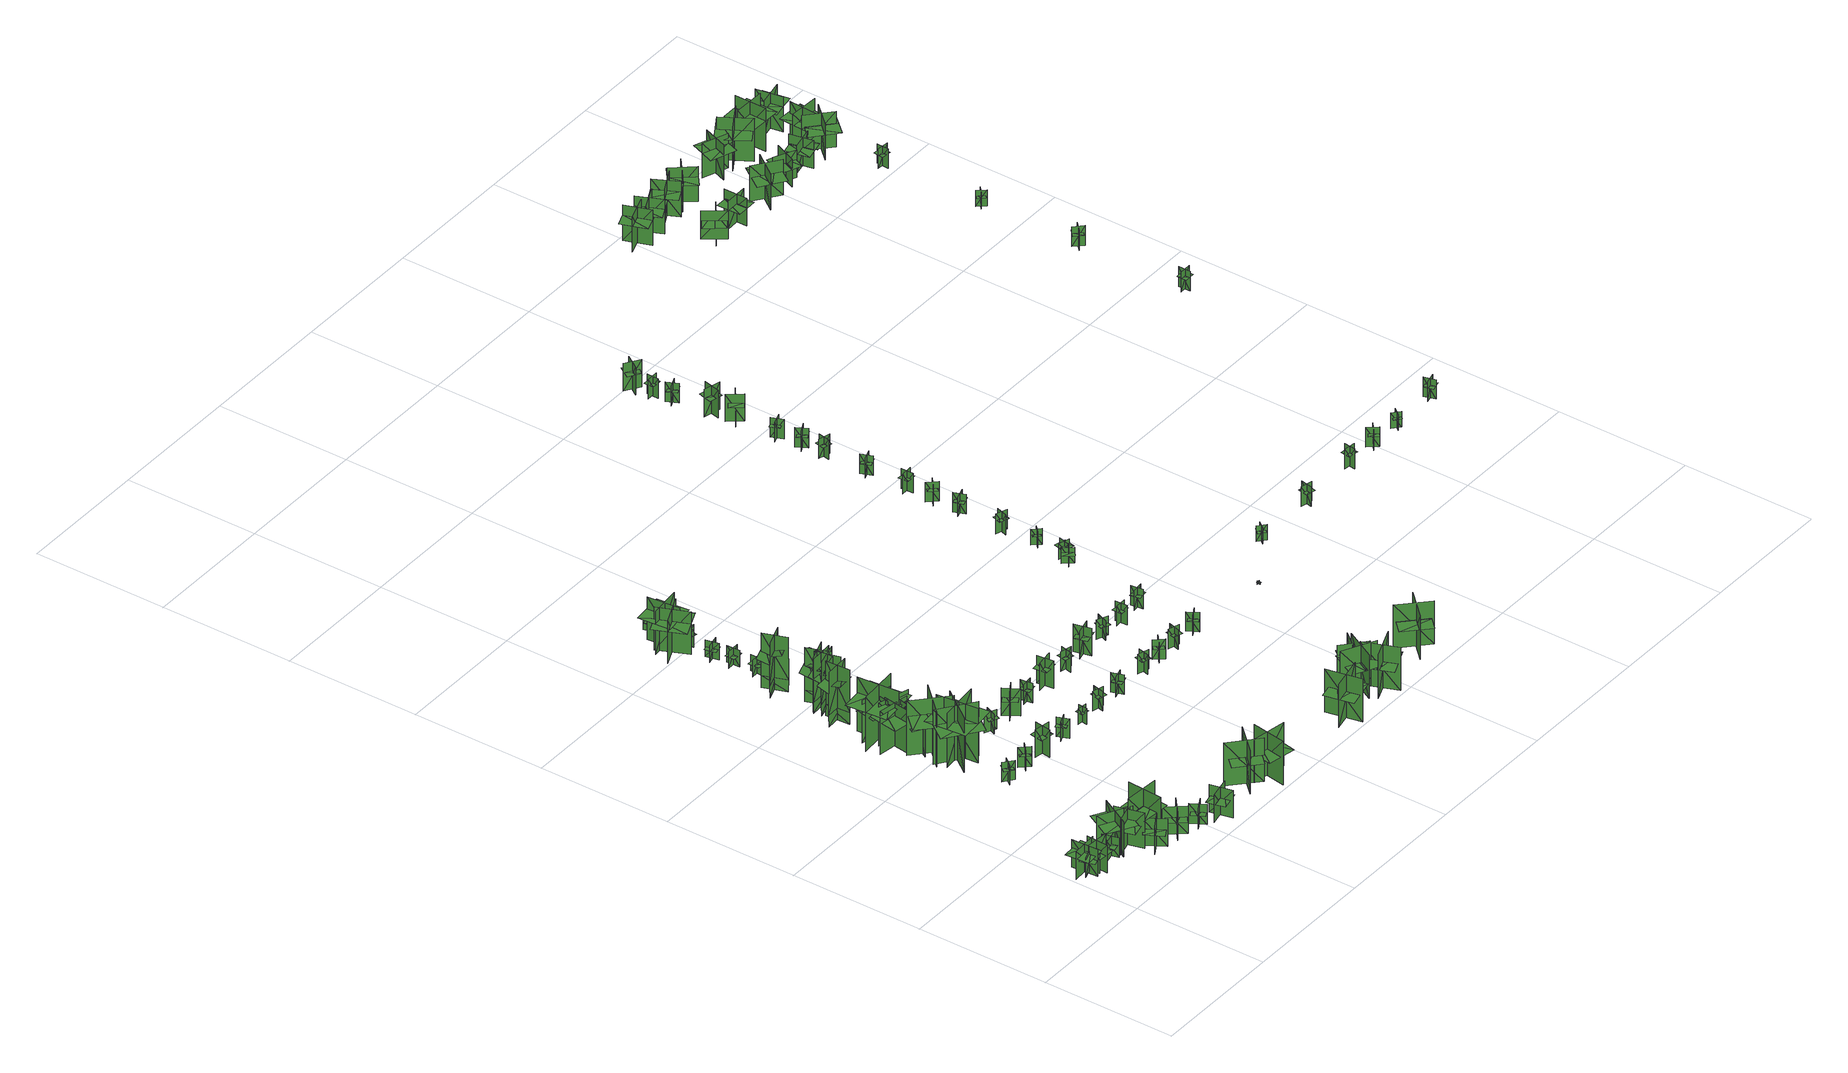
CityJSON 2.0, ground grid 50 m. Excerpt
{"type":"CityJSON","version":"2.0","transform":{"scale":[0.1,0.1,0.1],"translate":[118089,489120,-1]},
"CityObjects":{
"tree1":{"type":"SolitaryVegetationObject","geometry":[{"type":"MultiSurface","lod":"1","boundaries":[[[0,1,2]],[[0,2,3]],[[4,5,6]],[[4,6,7]],[[8,9,10]],[[8,10,11]],[[8,11,12]],[[8,12,13]]]}]},
"tree2":{"type":"SolitaryVegetationObject","geometry":[{"type":"MultiSurface","lod":"1","boundaries":[[[14,15,16]],[[14,16,17]],[[18,19,20]],[[18,20,21]],[[22,23,24]],[[22,24,25]],[[22,25,26]],[[22,26,27]]]}]},
"tree3":{"type":"SolitaryVegetationObject","geometry":[{"type":"MultiSurface","lod":"1","boundaries":[[[28,29,30]],[[28,30,31]],[[32,33,34]],[[32,34,35]],[[36,37,38]],[[36,38,39]],[[36,40,41]],[[36,41,37]]]}]},
"tree4":{"type":"SolitaryVegetationObject","geometry":[{"type":"MultiSurface","lod":"1","boundaries":[[[42,43,44]],[[42,44,45]],[[46,47,48]],[[46,48,49]],[[50,51,52]],[[50,52,53]],[[50,54,55]],[[50,55,51]]]}]},
"tree5":{"type":"SolitaryVegetationObject","geometry":[{"type":"MultiSurface","lod":"1","boundaries":[[[56,57,58]],[[56,58,59]],[[60,61,62]],[[60,62,63]],[[64,65,66]],[[64,66,67]],[[64,67,68]],[[64,68,69]]]}]},
"tree6":{"type":"SolitaryVegetationObject","geometry":[{"type":"MultiSurface","lod":"1","boundaries":[[[70,71,72]],[[70,72,73]],[[74,75,76]],[[74,76,77]],[[78,79,80]],[[78,80,81]],[[78,82,83]],[[78,83,79]]]}]},
"tree7":{"type":"SolitaryVegetationObject","geometry":[{"type":"MultiSurface","lod":"1","boundaries":[[[84,85,86]],[[84,86,87]],[[88,89,90]],[[88,90,91]],[[92,93,94]],[[92,94,95]],[[92,96,97]],[[92,97,93]]]}]},
"tree8":{"type":"SolitaryVegetationObject","geometry":[{"type":"MultiSurface","lod":"1","boundaries":[[[98,99,100]],[[98,100,101]],[[102,103,104]],[[102,104,105]],[[106,107,108]],[[106,108,109]],[[106,110,111]],[[106,111,107]]]}]},
"tree9":{"type":"SolitaryVegetationObject","geometry":[{"type":"MultiSurface","lod":"1","boundaries":[[[112,113,114]],[[112,114,115]],[[116,117,118]],[[116,118,119]],[[120,121,122]],[[120,122,123]],[[120,124,125]],[[120,125,121]]]}]},
"tree10":{"type":"SolitaryVegetationObject","geometry":[{"type":"MultiSurface","lod":"1","boundaries":[[[126,127,128]],[[126,128,129]],[[130,131,132]],[[130,132,133]],[[134,135,136]],[[134,136,137]],[[134,138,139]],[[134,139,135]]]}]},
"tree11":{"type":"SolitaryVegetationObject","geometry":[{"type":"MultiSurface","lod":"1","boundaries":[[[140,141,142]],[[140,142,143]],[[144,145,146]],[[144,146,147]],[[148,149,150]],[[148,150,151]],[[148,151,152]],[[148,152,153]]]}]},
"tree12":{"type":"SolitaryVegetationObject","geometry":[{"type":"MultiSurface","lod":"1","boundaries":[[[154,155,156]],[[154,156,157]],[[158,159,160]],[[158,160,161]],[[162,163,164]],[[162,164,165]],[[162,166,167]],[[162,167,163]]]}]},
"tree13":{"type":"SolitaryVegetationObject","geometry":[{"type":"MultiSurface","lod":"1","boundaries":[[[168,169,170]],[[168,170,171]],[[172,173,174]],[[172,174,175]],[[176,177,178]],[[176,178,179]],[[176,179,180]],[[176,180,181]]]}]},
"tree14":{"type":"SolitaryVegetationObject","geometry":[{"type":"MultiSurface","lod":"1","boundaries":[[[182,183,184]],[[182,184,185]],[[186,187,188]],[[186,188,189]],[[190,191,192]],[[190,192,193]],[[190,193,194]],[[190,194,195]]]}]},
"tree15":{"type":"SolitaryVegetationObject","geometry":[{"type":"MultiSurface","lod":"1","boundaries":[[[196,197,198]],[[196,198,199]],[[200,201,202]],[[200,202,203]],[[204,205,206]],[[204,206,207]],[[204,207,208]],[[204,208,209]]]}]},
"tree16":{"type":"SolitaryVegetationObject","geometry":[{"type":"MultiSurface","lod":"1","boundaries":[[[210,211,212]],[[210,212,213]],[[214,215,216]],[[214,216,217]],[[218,219,220]],[[218,220,221]],[[218,221,222]],[[218,222,223]]]}]},
"tree17":{"type":"SolitaryVegetationObject","geometry":[{"type":"MultiSurface","lod":"1","boundaries":[[[224,225,226]],[[224,226,227]],[[228,229,230]],[[228,230,231]],[[232,233,234]],[[232,234,235]],[[232,236,237]],[[232,237,233]]]}]},
"tree18":{"type":"SolitaryVegetationObject","geometry":[{"type":"MultiSurface","lod":"1","boundaries":[[[238,239,240]],[[238,240,241]],[[242,243,244]],[[242,244,245]],[[246,247,248]],[[246,248,249]],[[246,249,250]],[[246,250,251]]]}]},
"tree19":{"type":"SolitaryVegetationObject","geometry":[{"type":"MultiSurface","lod":"1","boundaries":[[[252,253,254]],[[252,254,255]],[[256,257,258]],[[256,258,259]],[[260,261,262]],[[260,262,263]],[[260,263,264]],[[260,264,265]]]}]},
"tree20":{"type":"SolitaryVegetationObject","geometry":[{"type":"MultiSurface","lod":"1","boundaries":[[[266,267,268]],[[266,268,269]],[[270,271,272]],[[270,272,273]],[[274,275,276]],[[274,276,277]],[[274,277,278]],[[274,278,279]]]}]},
"tree21":{"type":"SolitaryVegetationObject","geometry":[{"type":"MultiSurface","lod":"1","boundaries":[[[280,281,282]],[[280,282,283]],[[284,285,286]],[[284,286,287]],[[288,289,290]],[[288,290,291]],[[288,291,292]],[[288,292,293]]]}]},
"tree22":{"type":"SolitaryVegetationObject","geometry":[{"type":"MultiSurface","lod":"1","boundaries":[[[294,295,296]],[[294,296,297]],[[298,299,300]],[[298,300,301]],[[302,303,304]],[[302,304,305]],[[302,305,306]],[[302,306,307]]]}]},
"tree23":{"type":"SolitaryVegetationObject","geometry":[{"type":"MultiSurface","lod":"1","boundaries":[[[308,309,310]],[[308,310,311]],[[312,313,314]],[[312,314,315]],[[316,317,318]],[[316,318,319]],[[316,319,320]],[[316,320,321]]]}]},
"tree24":{"type":"SolitaryVegetationObject","geometry":[{"type":"MultiSurface","lod":"1","boundaries":[[[322,323,324]],[[322,324,325]],[[326,327,328]],[[326,328,329]],[[330,331,332]],[[330,332,333]],[[330,333,334]],[[330,334,335]]]}]},
"tree25":{"type":"SolitaryVegetationObject","geometry":[{"type":"MultiSurface","lod":"1","boundaries":[[[336,337,338]],[[336,338,339]],[[340,341,342]],[[340,342,343]],[[344,345,341]],[[344,341,340]],[[346,347,337]],[[346,337,336]],[[348,349,350]],[[348,350,351]],[[352,353,354]],[[352,354,355]]]}]},
"tree26":{"type":"SolitaryVegetationObject","geometry":[{"type":"MultiSurface","lod":"1","boundaries":[[[356,357,358]],[[356,358,359]],[[360,361,362]],[[360,362,363]],[[364,365,361]],[[364,361,360]],[[366,367,357]],[[366,357,356]],[[368,369,370]],[[368,370,371]],[[372,373,374]],[[372,374,375]]]}]},
"tree27":{"type":"SolitaryVegetationObject","geometry":[{"type":"MultiSurface","lod":"1","boundaries":[[[376,377,378]],[[376,378,379]],[[380,381,382]],[[380,382,383]],[[384,385,386]],[[384,386,387]],[[384,387,388]],[[384,388,389]]]}]},
"tree28":{"type":"SolitaryVegetationObject","geometry":[{"type":"MultiSurface","lod":"1","boundaries":[[[390,391,392]],[[390,392,393]],[[394,395,396]],[[394,396,397]],[[398,399,395]],[[398,395,394]],[[400,401,391]],[[400,391,390]],[[402,403,404]],[[402,404,405]],[[406,407,408]],[[406,408,409]]]}]},
"tree29":{"type":"SolitaryVegetationObject","geometry":[{"type":"MultiSurface","lod":"1","boundaries":[[[410,411,412]],[[410,412,413]],[[414,415,416]],[[414,416,417]],[[418,419,415]],[[418,415,414]],[[420,421,411]],[[420,411,410]],[[422,423,424]],[[422,424,425]],[[426,427,428]],[[426,428,429]]]}]},
"tree30":{"type":"SolitaryVegetationObject","geometry":[{"type":"MultiSurface","lod":"1","boundaries":[[[430,431,432]],[[430,432,433]],[[434,435,436]],[[434,436,437]],[[438,439,435]],[[438,435,434]],[[440,441,431]],[[440,431,430]],[[442,443,444]],[[442,444,445]],[[446,447,448]],[[446,448,449]]]}]},
"tree31":{"type":"SolitaryVegetationObject","geometry":[{"type":"MultiSurface","lod":"1","boundaries":[[[450,451,452]],[[450,452,453]],[[454,455,456]],[[454,456,457]],[[458,459,460]],[[458,460,461]],[[458,461,462]],[[458,462,463]]]}]},
"tree32":{"type":"SolitaryVegetationObject","geometry":[{"type":"MultiSurface","lod":"1","boundaries":[[[464,465,466]],[[464,466,467]],[[468,469,470]],[[468,470,471]],[[472,473,474]],[[472,474,475]],[[472,476,477]],[[472,477,473]]]}]},
"tree33":{"type":"SolitaryVegetationObject","geometry":[{"type":"MultiSurface","lod":"1","boundaries":[[[478,479,480]],[[478,480,481]],[[482,483,484]],[[482,484,485]],[[486,487,488]],[[486,488,489]],[[486,489,490]],[[486,490,491]]]}]},
"tree34":{"type":"SolitaryVegetationObject","geometry":[{"type":"MultiSurface","lod":"1","boundaries":[[[492,493,494]],[[492,494,495]],[[496,497,498]],[[496,498,499]],[[500,501,502]],[[500,502,503]],[[500,503,504]],[[500,504,505]]]}]},
"tree35":{"type":"SolitaryVegetationObject","geometry":[{"type":"MultiSurface","lod":"1","boundaries":[[[506,507,508]],[[506,508,509]],[[510,511,512]],[[510,512,513]],[[514,515,516]],[[514,516,517]],[[514,517,518]],[[514,518,519]]]}]},
"tree36":{"type":"SolitaryVegetationObject","geometry":[{"type":"MultiSurface","lod":"1","boundaries":[[[520,521,522]],[[520,522,523]],[[524,525,526]],[[524,526,527]],[[528,529,530]],[[528,530,531]],[[528,532,533]],[[528,533,529]]]}]},
"tree37":{"type":"SolitaryVegetationObject","geometry":[{"type":"MultiSurface","lod":"1","boundaries":[[[534,535,536]],[[534,536,537]],[[538,539,540]],[[538,540,541]],[[542,543,544]],[[542,544,545]],[[542,545,546]],[[542,546,547]]]}]},
"tree38":{"type":"SolitaryVegetationObject","geometry":[{"type":"MultiSurface","lod":"1","boundaries":[[[548,549,550]],[[548,550,551]],[[552,553,554]],[[552,554,555]],[[556,557,558]],[[556,558,559]],[[556,559,560]],[[556,560,561]]]}]},
"tree39":{"type":"SolitaryVegetationObject","geometry":[{"type":"MultiSurface","lod":"1","boundaries":[[[562,563,564]],[[562,564,565]],[[566,567,568]],[[566,568,569]],[[570,571,572]],[[570,572,573]],[[570,573,574]],[[570,574,575]]]}]},
"tree40":{"type":"SolitaryVegetationObject","geometry":[{"type":"MultiSurface","lod":"1","boundaries":[[[576,577,578]],[[576,578,579]],[[580,581,582]],[[580,582,583]],[[584,585,586]],[[584,586,587]],[[584,587,588]],[[584,588,589]]]}]},
"tree41":{"type":"SolitaryVegetationObject","geometry":[{"type":"MultiSurface","lod":"1","boundaries":[[[590,591,592]],[[590,592,593]],[[594,595,596]],[[594,596,597]],[[598,599,600]],[[598,600,601]],[[598,601,602]],[[598,602,603]]]}]},
"tree42":{"type":"SolitaryVegetationObject","geometry":[{"type":"MultiSurface","lod":"1","boundaries":[[[604,605,606]],[[604,606,607]],[[608,609,610]],[[608,610,611]],[[612,613,614]],[[612,614,615]],[[612,615,616]],[[612,616,617]]]}]},
"tree43":{"type":"SolitaryVegetationObject","geometry":[{"type":"MultiSurface","lod":"1","boundaries":[[[618,619,620]],[[618,620,621]],[[622,623,624]],[[622,624,625]],[[626,627,628]],[[626,628,629]],[[626,629,630]],[[626,630,631]]]}]},
"tree44":{"type":"SolitaryVegetationObject","geometry":[{"type":"MultiSurface","lod":"1","boundaries":[[[632,633,634]],[[632,634,635]],[[636,637,638]],[[636,638,639]],[[640,641,642]],[[640,642,643]],[[640,643,644]],[[640,644,645]]]}]},
"tree45":{"type":"SolitaryVegetationObject","geometry":[{"type":"MultiSurface","lod":"1","boundaries":[[[646,647,648]],[[646,648,649]],[[650,651,652]],[[650,652,653]],[[654,655,656]],[[654,656,657]],[[654,657,658]],[[654,658,659]]]}]},
"tree46":{"type":"SolitaryVegetationObject","geometry":[{"type":"MultiSurface","lod":"1","boundaries":[[[660,661,662]],[[660,662,663]],[[664,665,666]],[[664,666,667]],[[668,669,670]],[[668,670,671]],[[668,671,672]],[[668,672,673]]]}]},
"tree47":{"type":"SolitaryVegetationObject","geometry":[{"type":"MultiSurface","lod":"1","boundaries":[[[674,675,676]],[[674,676,677]],[[678,679,680]],[[678,680,681]],[[682,683,684]],[[682,684,685]],[[682,685,686]],[[682,686,687]]]}]},
"tree48":{"type":"SolitaryVegetationObject","geometry":[{"type":"MultiSurface","lod":"1","boundaries":[[[688,689,690]],[[688,690,691]],[[692,693,694]],[[692,694,695]],[[696,697,698]],[[696,698,699]],[[696,699,700]],[[696,700,701]]]}]},
"tree49":{"type":"SolitaryVegetationObject","geometry":[{"type":"MultiSurface","lod":"1","boundaries":[[[702,703,704]],[[702,704,705]],[[706,707,708]],[[706,708,709]],[[710,711,712]],[[710,712,713]],[[710,714,715]],[[710,715,711]]]}]},
"tree50":{"type":"SolitaryVegetationObject","geometry":[{"type":"MultiSurface","lod":"1","boundaries":[[[716,717,718]],[[716,718,719]],[[720,721,722]],[[720,722,723]],[[724,725,726]],[[724,726,727]],[[724,727,728]],[[724,728,729]]]}]},
"tree51":{"type":"SolitaryVegetationObject","geometry":[{"type":"MultiSurface","lod":"1","boundaries":[[[730,731,732]],[[730,732,733]],[[734,735,736]],[[734,736,737]],[[738,739,740]],[[738,740,741]],[[738,741,742]],[[738,742,743]]]}]},
"tree52":{"type":"SolitaryVegetationObject","geometry":[{"type":"MultiSurface","lod":"1","boundaries":[[[744,745,746]],[[744,746,747]],[[748,749,750]],[[748,750,751]],[[752,753,754]],[[752,754,755]],[[752,755,756]],[[752,756,757]]]}]},
"tree53":{"type":"SolitaryVegetationObject","geometry":[{"type":"MultiSurface","lod":"1","boundaries":[[[758,759,760]],[[758,760,761]],[[762,763,764]],[[762,764,765]],[[766,767,768]],[[766,768,769]],[[766,769,770]],[[766,770,771]]]}]},
"tree54":{"type":"SolitaryVegetationObject","geometry":[{"type":"MultiSurface","lod":"1","boundaries":[[[772,773,774]],[[772,774,775]],[[776,777,778]],[[776,778,779]],[[780,781,782]],[[780,782,783]],[[780,784,785]],[[780,785,781]]]}]},
"tree55":{"type":"SolitaryVegetationObject","geometry":[{"type":"MultiSurface","lod":"1","boundaries":[[[786,787,788]],[[786,788,789]],[[790,791,792]],[[790,792,793]],[[794,795,796]],[[794,796,797]],[[794,797,798]],[[794,798,799]]]}]},
"tree56":{"type":"SolitaryVegetationObject","geometry":[{"type":"MultiSurface","lod":"1","boundaries":[[[800,801,802]],[[800,802,803]],[[804,805,806]],[[804,806,807]],[[808,809,810]],[[808,810,811]],[[808,812,813]],[[808,813,809]]]}]},
"tree57":{"type":"SolitaryVegetationObject","geometry":[{"type":"MultiSurface","lod":"1","boundaries":[[[814,815,816]],[[814,816,817]],[[818,819,820]],[[818,820,821]],[[822,823,824]],[[822,824,825]],[[822,826,827]],[[822,827,823]]]}]},
"tree58":{"type":"SolitaryVegetationObject","geometry":[{"type":"MultiSurface","lod":"1","boundaries":[[[828,829,830]],[[828,830,831]],[[832,833,834]],[[832,834,835]],[[836,837,838]],[[836,838,839]],[[836,839,840]],[[836,840,841]]]}]},
"tree59":{"type":"SolitaryVegetationObject","geometry":[{"type":"MultiSurface","lod":"1","boundaries":[[[842,843,844]],[[842,844,845]],[[846,847,848]],[[846,848,849]],[[850,851,852]],[[850,852,853]],[[850,853,854]],[[850,854,855]]]}]},
"tree60":{"type":"SolitaryVegetationObject","geometry":[{"type":"MultiSurface","lod":"1","boundaries":[[[856,857,858]],[[856,858,859]],[[860,861,862]],[[860,862,863]],[[864,865,866]],[[864,866,867]],[[864,867,868]],[[864,868,869]]]}]},
"tree61":{"type":"SolitaryVegetationObject","geometry":[{"type":"MultiSurface","lod":"1","boundaries":[[[870,871,872]],[[870,872,873]],[[874,875,876]],[[874,876,877]],[[878,879,880]],[[878,880,881]],[[878,881,882]],[[878,882,883]]]}]},
"tree62":{"type":"SolitaryVegetationObject","geometry":[{"type":"MultiSurface","lod":"1","boundaries":[[[884,885,886]],[[884,886,887]],[[888,889,890]],[[888,890,891]],[[892,893,894]],[[892,894,895]],[[892,896,897]],[[892,897,893]]]}]},
"tree63":{"type":"SolitaryVegetationObject","geometry":[{"type":"MultiSurface","lod":"1","boundaries":[[[898,899,900]],[[898,900,901]],[[902,903,904]],[[902,904,905]],[[906,907,908]],[[906,908,909]],[[906,909,910]],[[906,910,911]]]}]},
"tree64":{"type":"SolitaryVegetationObject","geometry":[{"type":"MultiSurface","lod":"1","boundaries":[[[912,913,914]],[[912,914,915]],[[916,917,918]],[[916,918,919]],[[920,921,922]],[[920,922,923]],[[920,923,924]],[[920,924,925]]]}]},
"tree65":{"type":"SolitaryVegetationObject","geometry":[{"type":"MultiSurface","lod":"1","boundaries":[[[926,927,928]],[[926,928,929]],[[930,931,932]],[[930,932,933]],[[934,935,936]],[[934,936,937]],[[934,937,938]],[[934,938,939]]]}]},
"tree66":{"type":"SolitaryVegetationObject","geometry":[{"type":"MultiSurface","lod":"1","boundaries":[[[940,941,942]],[[940,942,943]],[[944,945,946]],[[944,946,947]],[[948,949,950]],[[948,950,951]],[[948,951,952]],[[948,952,953]]]}]},
"tree67":{"type":"SolitaryVegetationObject","geometry":[{"type":"MultiSurface","lod":"1","boundaries":[[[954,955,956]],[[954,956,957]],[[958,959,960]],[[958,960,961]],[[962,963,964]],[[962,964,965]],[[962,965,966]],[[962,966,967]]]}]},
"tree68":{"type":"SolitaryVegetationObject","geometry":[{"type":"MultiSurface","lod":"1","boundaries":[[[968,969,970]],[[968,970,971]],[[972,973,974]],[[972,974,975]],[[976,977,978]],[[976,978,979]],[[976,979,980]],[[976,980,981]]]}]},
"tree69":{"type":"SolitaryVegetationObject","geometry":[{"type":"MultiSurface","lod":"1","boundaries":[[[982,983,984]],[[982,984,985]],[[986,987,988]],[[986,988,989]],[[990,991,992]],[[990,992,993]],[[990,993,994]],[[990,994,995]]]}]},
"tree70":{"type":"SolitaryVegetationObject","geometry":[{"type":"MultiSurface","lod":"1","boundaries":[[[996,997,998]],[[996,998,999]],[[1000,1001,1002]],[[1000,1002,1003]],[[1004,1005,1006]],[[1004,1006,1007]],[[1004,1007,1008]],[[1004,1008,1009]]]}]},
"tree71":{"type":"SolitaryVegetationObject","geometry":[{"type":"MultiSurface","lod":"1","boundaries":[[[1010,1011,1012]],[[1010,1012,1013]],[[1014,1015,1016]],[[1014,1016,1017]],[[1018,1019,1020]],[[1018,1020,1021]],[[1018,1021,1022]],[[1018,1022,1023]]]}]},
"tree72":{"type":"SolitaryVegetationObject","geometry":[{"type":"MultiSurface","lod":"1","boundaries":[[[1024,1025,1026]],[[1024,1026,1027]],[[1028,1029,1030]],[[1028,1030,1031]],[[1032,1033,1034]],[[1032,1034,1035]],[[1032,1035,1036]],[[1032,1036,1037]]]}]},
"tree73":{"type":"SolitaryVegetationObject","geometry":[{"type":"MultiSurface","lod":"1","boundaries":[[[1038,1039,1040]],[[1038,1040,1041]],[[1042,1043,1044]],[[1042,1044,1045]],[[1046,1047,1048]],[[1046,1048,1049]],[[1046,1049,1050]],[[1046,1050,1051]]]}]},
"tree74":{"type":"SolitaryVegetationObject","geometry":[{"type":"MultiSurface","lod":"1","boundaries":[[[1052,1053,1054]],[[1052,1054,1055]],[[1056,1057,1058]],[[1056,1058,1059]],[[1060,1061,1062]],[[1060,1062,1063]],[[1060,1063,1064]],[[1060,1064,1065]]]}]},
"tree75":{"type":"SolitaryVegetationObject","geometry":[{"type":"MultiSurface","lod":"1","boundaries":[[[1066,1067,1068]],[[1066,1068,1069]],[[1070,1071,1072]],[[1070,1072,1073]],[[1074,1075,1076]],[[1074,1076,1077]],[[1074,1077,1078]],[[1074,1078,1079]]]}]},
"tree76":{"type":"SolitaryVegetationObject","geometry":[{"type":"MultiSurface","lod":"1","boundaries":[[[1080,1081,1082]],[[1080,1082,1083]],[[1084,1085,1086]],[[1084,1086,1087]],[[1088,1089,1090]],[[1088,1090,1091]],[[1088,1091,1092]],[[1088,1092,1093]]]}]},
"tree77":{"type":"SolitaryVegetationObject","geometry":[{"type":"MultiSurface","lod":"1","boundaries":[[[1094,1095,1096]],[[1094,1096,1097]],[[1098,1099,1100]],[[1098,1100,1101]],[[1102,1103,1104]],[[1102,1104,1105]],[[1102,1105,1106]],[[1102,1106,1107]]]}]},
"tree78":{"type":"SolitaryVegetationObject","geometry":[{"type":"MultiSurface","lod":"1","boundaries":[[[1108,1109,1110]],[[1108,1110,1111]],[[1112,1113,1114]],[[1112,1114,1115]],[[1116,1117,1118]],[[1116,1118,1119]],[[1116,1119,1120]],[[1116,1120,1121]]]}]},
"tree79":{"type":"SolitaryVegetationObject","geometry":[{"type":"MultiSurface","lod":"1","boundaries":[[[1122,1123,1124]],[[1122,1124,1125]],[[1126,1127,1128]],[[1126,1128,1129]],[[1130,1131,1132]],[[1130,1132,1133]],[[1130,1133,1134]],[[1130,1134,1135]]]}]},
"tree80":{"type":"SolitaryVegetationObject","geometry":[{"type":"MultiSurface","lod":"1","boundaries":[[[1136,1137,1138]],[[1136,1138,1139]],[[1140,1141,1142]],[[1140,1142,1143]],[[1144,1145,1146]],[[1144,1146,1147]],[[1144,1147,1148]],[[1144,1148,1149]]]}]},
"tree81":{"type":"SolitaryVegetationObject","geometry":[{"type":"MultiSurface","lod":"1","boundaries":[[[1150,1151,1152]],[[1150,1152,1153]],[[1154,1155,1156]],[[1154,1156,1157]],[[1158,1159,1160]],[[1158,1160,1161]],[[1158,1161,1162]],[[1158,1162,1163]]]}]},
"tree82":{"type":"SolitaryVegetationObject","geometry":[{"type":"MultiSurface","lod":"1","boundaries":[[[1164,1165,1166]],[[1164,1166,1167]],[[1168,1169,1170]],[[1168,1170,1171]],[[1172,1173,1174]],[[1172,1174,1175]],[[1172,1175,1176]],[[1172,1176,1177]]]}]},
"tree83":{"type":"SolitaryVegetationObject","geometry":[{"type":"MultiSurface","lod":"1","boundaries":[[[1178,1179,1180]],[[1178,1180,1181]],[[1182,1183,1184]],[[1182,1184,1185]],[[1186,1187,1188]],[[1186,1188,1189]],[[1186,1189,1190]],[[1186,1190,1191]]]}]},
"tree84":{"type":"SolitaryVegetationObject","geometry":[{"type":"MultiSurface","lod":"1","boundaries":[[[1192,1193,1194]],[[1192,1194,1195]],[[1196,1197,1198]],[[1196,1198,1199]],[[1200,1201,1202]],[[1200,1202,1203]],[[1200,1203,1204]],[[1200,1204,1205]]]}]},
"tree85":{"type":"SolitaryVegetationObject","geometry":[{"type":"MultiSurface","lod":"1","boundaries":[[[1206,1207,1208]],[[1206,1208,1209]],[[1210,1211,1212]],[[1210,1212,1213]],[[1214,1215,1216]],[[1214,1216,1217]],[[1214,1217,1218]],[[1214,1218,1219]]]}]},
"tree86":{"type":"SolitaryVegetationObject","geometry":[{"type":"MultiSurface","lod":"1","boundaries":[[[1220,1221,1222]],[[1220,1222,1223]],[[1224,1225,1226]],[[1224,1226,1227]],[[1228,1229,1230]],[[1228,1230,1231]],[[1228,1231,1232]],[[1228,1232,1233]]]}]},
"tree87":{"type":"SolitaryVegetationObject","geometry":[{"type":"MultiSurface","lod":"1","boundaries":[[[1234,1235,1236]],[[1234,1236,1237]],[[1238,1239,1240]],[[1238,1240,1241]],[[1242,1243,1244]],[[1242,1244,1245]],[[1242,1245,1246]],[[1242,1246,1247]]]}]},
"tree88":{"type":"SolitaryVegetationObject","geometry":[{"type":"MultiSurface","lod":"1","boundaries":[[[1248,1249,1250]],[[1248,1250,1251]],[[1252,1253,1254]],[[1252,1254,1255]],[[1256,1257,1258]],[[1256,1258,1259]],[[1256,1259,1260]],[[1256,1260,1261]]]}]},
"tree89":{"type":"SolitaryVegetationObject","geometry":[{"type":"MultiSurface","lod":"1","boundaries":[[[1262,1263,1264]],[[1262,1264,1265]],[[1266,1267,1268]],[[1266,1268,1269]],[[1270,1271,1272]],[[1270,1272,1273]],[[1270,1273,1274]],[[1270,1274,1275]]]}]},
"tree90":{"type":"SolitaryVegetationObject","geometry":[{"type":"MultiSurface","lod":"1","boundaries":[[[1276,1277,1278]],[[1276,1278,1279]],[[1280,1281,1282]],[[1280,1282,1283]],[[1284,1285,1286]],[[1284,1286,1287]],[[1284,1287,1288]],[[1284,1288,1289]]]}]},
"tree91":{"type":"SolitaryVegetationObject","geometry":[{"type":"MultiSurface","lod":"1","boundaries":[[[1290,1291,1292]],[[1290,1292,1293]],[[1294,1295,1296]],[[1294,1296,1297]],[[1298,1299,1300]],[[1298,1300,1301]],[[1298,1301,1302]],[[1298,1302,1303]]]}]},
"tree92":{"type":"SolitaryVegetationObject","geometry":[{"type":"MultiSurface","lod":"1","boundaries":[[[1304,1305,1306]],[[1304,1306,1307]],[[1308,1309,1310]],[[1308,1310,1311]],[[1312,1313,1314]],[[1312,1314,1315]],[[1312,1315,1316]],[[1312,1316,1317]]]}]},
"tree93":{"type":"SolitaryVegetationObject","geometry":[{"type":"MultiSurface","lod":"1","boundaries":[[[1318,1319,1320]],[[1318,1320,1321]],[[1322,1323,1324]],[[1322,1324,1325]],[[1326,1327,1328]],[[1326,1328,1329]],[[1326,1329,1330]],[[1326,1330,1331]]]}]},
"tree94":{"type":"SolitaryVegetationObject","geometry":[{"type":"MultiSurface","lod":"1","boundaries":[[[1332,1333,1334]],[[1332,1334,1335]],[[1336,1337,1338]],[[1336,1338,1339]],[[1340,1341,1342]],[[1340,1342,1343]],[[1340,1343,1344]],[[1340,1344,1345]]]}]},
"tree95":{"type":"SolitaryVegetationObject","geometry":[{"type":"MultiSurface","lod":"1","boundaries":[[[1346,1347,1348]],[[1346,1348,1349]],[[1350,1351,1352]],[[1350,1352,1353]],[[1354,1355,1356]],[[1354,1356,1357]],[[1354,1357,1358]],[[1354,1358,1359]]]}]},
"tree96":{"type":"SolitaryVegetationObject","geometry":[{"type":"MultiSurface","lod":"1","boundaries":[[[1360,1361,1362]],[[1360,1362,1363]],[[1364,1365,1366]],[[1364,1366,1367]],[[1368,1369,1370]],[[1368,1370,1371]],[[1368,1371,1372]],[[1368,1372,1373]]]}]},
"tree97":{"type":"SolitaryVegetationObject","geometry":[{"type":"MultiSurface","lod":"1","boundaries":[[[1374,1375,1376]],[[1374,1376,1377]],[[1378,1379,1380]],[[1378,1380,1381]],[[1382,1383,1384]],[[1382,1384,1385]],[[1382,1385,1386]],[[1382,1386,1387]]]}]},
"tree98":{"type":"SolitaryVegetationObject","geometry":[{"type":"MultiSurface","lod":"1","boundaries":[[[1388,1389,1390]],[[1388,1390,1391]],[[1392,1393,1394]],[[1392,1394,1395]],[[1396,1397,1398]],[[1396,1398,1399]],[[1396,1399,1400]],[[1396,1400,1401]]]}]},
"tree99":{"type":"SolitaryVegetationObject","geometry":[{"type":"MultiSurface","lod":"1","boundaries":[[[1402,1403,1404]],[[1402,1404,1405]],[[1406,1407,1408]],[[1406,1408,1409]],[[1410,1411,1412]],[[1410,1412,1413]],[[1410,1413,1414]],[[1410,1414,1415]]]}]},
"tree100":{"type":"SolitaryVegetationObject","geometry":[{"type":"MultiSurface","lod":"1","boundaries":[[[1416,1417,1418]],[[1416,1418,1419]],[[1420,1421,1422]],[[1420,1422,1423]],[[1424,1425,1426]],[[1424,1426,1427]],[[1424,1427,1428]],[[1424,1428,1429]]]}]},
"tree101":{"type":"SolitaryVegetationObject","geometry":[{"type":"MultiSurface","lod":"1","boundaries":[[[1430,1431,1432]],[[1430,1432,1433]],[[1434,1435,1436]],[[1434,1436,1437]],[[1438,1439,1440]],[[1438,1440,1441]],[[1438,1441,1442]],[[1438,1442,1443]]]}]},
"tree102":{"type":"SolitaryVegetationObject","geometry":[{"type":"MultiSurface","lod":"1","boundaries":[[[1444,1445,1446]],[[1444,1446,1447]],[[1448,1449,1450]],[[1448,1450,1451]],[[1452,1453,1454]],[[1452,1454,1455]],[[1452,1455,1456]],[[1452,1456,1457]]]}]},
"tree103":{"type":"SolitaryVegetationObject","geometry":[{"type":"MultiSurface","lod":"1","boundaries":[[[1458,1459,1460]],[[1458,1460,1461]],[[1462,1463,1464]],[[1462,1464,1465]],[[1466,1467,1468]],[[1466,1468,1469]],[[1466,1469,1470]],[[1466,1470,1471]]]}]},
"tree104":{"type":"SolitaryVegetationObject","geometry":[{"type":"MultiSurface","lod":"1","boundaries":[[[1472,1473,1474]],[[1472,1474,1475]],[[1476,1477,1478]],[[1476,1478,1479]],[[1480,1481,1482]],[[1480,1482,1483]],[[1480,1483,1484]],[[1480,1484,1485]]]}]}
},
"vertices":[
[45,263,24],[67,195,24],[67,195,101],[45,263,101],[23,218,24],[91,240,24],[91,240,101],[23,218,101],[25,219,80],[35,189,80],[98,209,80],[88,239,80],[78,268,80],[16,248,80],
[56,194,18],[50,294,18],[50,294,126],[56,194,126],[103,248,18],[3,242,18],[3,242,126],[103,248,126],[99,248,96],[96,292,96],[4,286,96],[7,242,96],[10,198,96],[102,204,96],
[93,263,20],[87,179,20],[87,179,129],[93,263,129],[53,228,20],[53,228,129],[137,222,129],[137,222,20],[96,257,87],[90,184,87],[124,182,87],[130,255,87],[60,260,87],[55,187,87],
[177,197,21],[163,256,21],[163,256,99],[177,197,99],[197,230,21],[197,230,99],[138,216,99],[138,216,21],[174,201,69],[162,252,69],[138,246,69],[150,195,69],[199,207,69],[186,258,69],
[189,189,20],[250,302,20],[250,302,160],[189,189,160],[277,216,20],[164,278,20],[164,278,160],[277,216,160],[272,219,121],[299,268,121],[195,325,121],[168,275,121],[141,226,121],[245,169,121],
[298,232,20],[194,203,20],[194,203,160],[298,232,160],[239,265,20],[239,265,160],[267,161,160],[267,161,20],[293,226,106],[201,201,106],[213,159,106],[304,183,106],[281,270,106],[189,245,106],
[323,110,17],[279,182,17],[279,182,126],[323,110,126],[335,162,17],[335,162,126],[263,118,126],[263,118,17],[317,113,84],[279,176,84],[250,158,84],[288,96,84],[347,132,84],[309,194,84],
[391,211,23],[259,221,23],[259,221,195],[391,211,195],[336,274,23],[336,274,195],[327,141,195],[327,141,23],[382,207,129],[267,215,129],[264,161,129],[379,153,129],[386,262,129],[271,270,129],
[367,103,17],[431,158,17],[431,158,126],[367,103,126],[420,99,17],[420,99,126],[365,163,126],[365,163,17],[369,109,84],[425,157,84],[402,183,84],[347,135,84],[392,82,84],[448,130,84],
[456,86,19],[508,116,19],[508,116,97],[456,86,97],[493,77,19],[493,77,97],[463,129,97],[463,129,19],[459,90,67],[504,117,67],[492,138,67],[446,111,67],[471,68,67],[517,95,67],
[325,753,17],[297,718,17],[297,718,94],[325,753,94],[295,750,17],[295,750,94],[331,722,94],[331,722,17],[297,748,70],[285,734,70],[313,711,70],[325,726,70],[337,741,70],[308,763,70],
[598,85,18],[516,66,18],[516,66,127],[598,85,127],[553,113,18],[553,113,127],[572,31,127],[572,31,18],[594,81,85],[522,64,85],[530,31,85],[602,47,85],[586,115,85],[514,98,85],
[271,881,13],[363,1005,13],[363,1005,229],[271,881,229],[373,896,13],[248,987,13],[248,987,229],[373,896,229],[373,896,168],[419,958,168],[294,1050,168],[248,987,168],[203,925,168],[327,833,168],
[313,1139,14],[193,1157,14],[193,1157,183],[313,1139,183],[266,1205,14],[248,1084,14],[248,1084,183],[266,1205,183],[266,1205,135],[206,1214,135],[187,1094,135],[248,1084,135],[308,1075,135],[326,1196,135],
[352,979,13],[239,1086,13],[239,1086,229],[352,979,229],[350,1082,13],[243,970,13],[243,970,229],[350,1082,229],[350,1082,168],[293,1136,168],[187,1023,168],[243,970,168],[300,917,168],[406,1029,168],
[260,940,14],[414,956,14],[414,956,229],[260,940,229],[339,875,14],[324,1029,14],[324,1029,229],[339,875,229],[339,875,169],[416,882,169],[401,1036,169],[324,1029,169],[247,1021,169],[262,867,169],
[267,1033,13],[322,1124,13],[322,1124,154],[267,1033,154],[348,1054,13],[257,1108,13],[257,1108,154],[348,1054,154],[272,1040,118],[322,1124,118],[286,1145,118],[236,1062,118],[308,1019,118],[358,1102,118],
[268,1139,11],[255,1294,11],[255,1294,226],[268,1139,226],[335,1218,11],[181,1205,11],[181,1205,226],[335,1218,226],[335,1218,166],[329,1295,166],[174,1282,166],[181,1205,166],[188,1128,166],[342,1141,166],
[422,723,16],[392,756,16],[392,756,94],[422,723,94],[424,753,16],[424,753,94],[390,723,94],[390,723,16],[422,752,69],[410,766,69],[383,741,69],[396,727,69],[408,713,69],[435,738,69],
[209,1241,13],[328,1213,13],[328,1213,182],[209,1241,182],[252,1171,13],[280,1290,13],[280,1290,182],[252,1171,182],[252,1171,135],[311,1158,135],[339,1276,135],[280,1290,135],[220,1304,135],[192,1185,135],
[346,1157,13],[229,1189,13],[229,1189,182],[346,1157,182],[306,1228,13],[275,1110,13],[275,1110,182],[306,1228,182],[306,1228,135],[248,1244,135],[216,1126,135],[275,1110,135],[334,1095,135],[365,1212,135],
[321,1231,13],[262,1150,13],[262,1150,152],[321,1231,152],[255,1221,13],[336,1162,13],[336,1162,152],[255,1221,152],[255,1221,113],[226,1180,113],[307,1122,113],[336,1162,113],[365,1203,113],[284,1261,113],
[267,1253,17],[296,1220,17],[296,1220,78],[267,1253,78],[265,1224,17],[298,1253,17],[298,1253,78],[265,1224,78],[265,1224,61],[280,1207,61],[313,1236,61],[298,1253,61],[283,1269,61],[250,1240,61],
[278,1255,17],[298,1313,17],[298,1313,99],[278,1255,99],[317,1274,17],[259,1294,17],[259,1294,99],[317,1274,99],[310,1276,68],[319,1300,68],[278,1314,68],[269,1290,68],[261,1266,68],[302,1252,68],
[216,1378,60],[306,1382,60],[307,1381,231],[216,1376,231],[267,1332,61],[262,1422,61],[261,1422,231],[266,1331,231],[266,1331,15],[261,1422,15],[216,1376,15],[307,1381,15],[216,1377,144],[306,1381,144],[304,1428,160],[214,1423,160],[294,1381,170],[226,1377,170],[228,1342,180],[296,1346,180],
[246,1429,63],[334,1452,63],[334,1451,233],[247,1428,233],[305,1394,63],[282,1482,63],[281,1482,233],[304,1394,233],[304,1394,18],[281,1482,18],[247,1428,18],[334,1451,18],[246,1428,146],[334,1451,146],[322,1496,162],[235,1473,162],[322,1448,173],[256,1430,173],[265,1397,182],[331,1415,182],
[531,734,15],[469,743,15],[469,743,124],[531,734,124],[506,767,15],[506,767,124],[497,705,124],[497,705,15],[506,765,89],[480,769,89],[473,719,89],[499,715,89],[525,711,89],[532,762,89],
[247,1463,64],[333,1493,64],[333,1492,234],[248,1462,234],[309,1433,64],[279,1519,64],[278,1519,234],[308,1433,234],[308,1433,19],[278,1519,19],[248,1462,19],[333,1492,19],[248,1462,147],[333,1492,147],[318,1536,164],[232,1506,164],[322,1488,174],[258,1465,174],[269,1433,183],[333,1456,183],
[289,1508,63],[294,1417,63],[292,1417,233],[288,1508,233],[243,1457,63],[333,1461,63],[333,1462,233],[243,1458,233],[243,1458,18],[333,1462,18],[288,1508,18],[292,1417,18],[288,1508,146],[293,1417,146],[339,1419,162],[334,1510,162],[292,1429,173],[288,1497,173],[254,1495,182],[258,1428,182],
[232,1623,62],[317,1654,62],[317,1653,233],[232,1622,233],[294,1594,63],[263,1679,63],[262,1679,233],[293,1594,233],[293,1594,17],[262,1679,17],[232,1622,17],[317,1653,17],[232,1622,145],[317,1653,145],[302,1697,162],[216,1666,162],[306,1649,172],[242,1625,172],[254,1593,182],[317,1617,182],
[495,924,16],[514,966,16],[514,966,93],[495,924,93],[523,935,16],[523,935,93],[482,954,93],[482,954,16],[522,936,69],[529,953,69],[496,968,69],[489,951,69],[481,933,69],[514,918,69],
[713,67,15],[804,164,15],[804,164,186],[713,67,186],[796,71,15],[796,71,186],[699,161,186],[699,161,15],[715,77,120],[794,161,120],[755,198,120],[676,113,120],[756,39,120],[835,123,120],
[304,1751,28],[304,1702,28],[304,1702,93],[304,1751,93],[280,1726,28],[329,1727,28],[329,1727,93],[280,1726,93],[285,1726,68],[285,1706,68],[320,1706,68],[320,1727,68],[320,1747,68],[285,1747,68],
[629,745,15],[588,727,15],[588,727,92],[629,745,92],[602,756,15],[602,756,92],[620,714,92],[620,714,15],[602,754,67],[585,747,67],[599,713,67],[617,721,67],[634,729,67],[620,762,67],
[273,1816,28],[322,1818,28],[322,1818,93],[273,1816,93],[299,1792,28],[297,1841,28],[297,1841,93],[299,1792,93],[299,1798,68],[319,1798,68],[318,1833,68],[297,1832,68],[277,1832,68],[278,1797,68],
[839,141,14],[816,11,14],[816,11,186],[839,141,186],[772,93,14],[772,93,186],[902,70,186],[902,70,14],[843,132,120],[822,18,120],[875,9,120],[896,122,120],[788,142,120],[768,28,120],
[284,1917,25],[295,1869,25],[295,1869,91],[284,1917,91],[266,1887,25],[314,1898,25],[314,1898,91],[266,1887,91],[271,1888,66],[276,1868,66],[310,1876,66],[305,1896,66],[300,1916,66],[267,1908,66],
[304,2049,16],[192,2000,16],[192,2000,185],[304,2049,185],[228,2079,16],[277,1968,16],[277,1968,185],[228,2079,185],[228,2079,138],[173,2055,138],[222,1943,138],[277,1968,138],[333,1992,138],[284,2104,138],
[209,2060,17],[330,2073,17],[330,2073,186],[209,2060,186],[272,2009,17],[259,2130,17],[259,2130,186],[272,2009,186],[272,2009,139],[332,2015,139],[320,2136,139],[259,2130,139],[199,2124,139],[211,2003,139],
[592,967,15],[626,914,15],[626,914,123],[592,967,123],[583,926,15],[583,926,123],[636,960,123],[636,960,15],[585,928,88],[599,905,88],[642,932,88],[628,955,88],[614,977,88],[571,950,88],
[309,2022,28],[300,1974,28],[300,1974,94],[309,2022,94],[280,2003,28],[328,1994,28],[328,1994,94],[280,2003,94],[285,2002,69],[282,1982,69],[316,1975,69],[320,1995,69],[323,2015,69],[289,2022,69],
[268,2135,25],[316,2148,25],[316,2148,90],[268,2135,90],[299,2118,25],[286,2165,25],[286,2165,90],[299,2118,90],[297,2123,66],[317,2129,66],[308,2162,66],[288,2157,66],[269,2151,66],[278,2118,66],
[734,734,14],[698,737,14],[698,737,76],[734,734,76],[719,752,14],[719,752,76],[715,716,76],[715,716,14],[718,751,56],[703,752,56],[701,724,56],[716,722,56],[731,721,56],[734,750,56],
[682,943,15],[726,949,15],[726,949,93],[682,943,93],[706,925,15],[706,925,93],[699,969,93],[699,969,15],[705,926,68],[724,929,68],[719,965,68],[700,962,68],[682,960,68],[687,924,68],
[804,717,14],[815,761,14],[815,761,91],[804,717,91],[829,733,14],[829,733,91],[786,744,91],[786,744,14],[828,733,67],[832,751,67],[797,760,67],[793,742,67],[788,723,67],[823,715,67],
[837,953,15],[774,946,15],[774,946,124],[837,953,124],[804,979,15],[804,979,124],[811,916,124],[811,916,15],[804,977,89],[778,974,89],[783,924,89],[810,926,89],[836,929,89],[831,979,89],
[891,728,14],[933,742,14],[933,742,91],[891,728,91],[917,715,14],[917,715,91],[903,758,91],[903,758,14],[917,716,66],[935,722,66],[923,757,66],[905,751,66],[888,745,66],[899,710,66],
[924,968,15],[915,924,15],[915,924,93],[924,968,93],[899,952,15],[899,952,93],[943,943,93],[943,943,15],[901,951,68],[897,933,68],[933,926,68],[936,945,68],[940,963,68],[904,970,68],
[1179,53,11],[1308,82,11],[1308,82,182],[1179,53,182],[1249,9,11],[1249,9,182],[1221,139,182],[1221,139,11],[1186,60,116],[1299,85,116],[1287,138,116],[1175,113,116],[1198,6,116],[1311,31,116],
[1079,735,13],[1035,747,13],[1035,747,90],[1079,735,90],[1064,761,13],[1064,761,90],[1052,718,90],[1052,718,13],[1063,759,65],[1045,764,65],[1036,729,65],[1054,725,65],[1072,720,65],[1081,755,65],
[991,945,14],[1052,960,14],[1052,960,123],[991,945,123],[1027,923,14],[1027,923,123],[1012,985,123],[1012,985,14],[1027,926,88],[1052,932,88],[1040,981,88],[1014,975,88],[988,968,88],[1001,919,88],
[1127,756,13],[1156,722,13],[1156,722,91],[1127,756,91],[1125,726,13],[1125,726,91],[1159,756,91],[1159,756,13],[1126,727,66],[1138,713,66],[1166,737,66],[1153,751,66],[1141,765,66],[1114,742,66],
[1118,933,18],[1135,975,18],[1135,975,95],[1118,933,95],[1146,944,18],[1146,944,95],[1104,961,95],[1104,961,18],[1144,945,70],[1151,963,70],[1118,976,70],[1111,959,70],[1104,941,70],[1137,928,70],
[1370,71,7],[1432,188,7],[1432,188,179],[1370,71,179],[1449,96,7],[1449,96,179],[1332,158,179],[1332,158,7],[1369,81,113],[1423,183,113],[1376,208,113],[1322,106,113],[1419,55,113],[1472,157,113],
[1220,720,14],[1233,763,14],[1233,763,91],[1220,720,91],[1246,734,14],[1246,734,91],[1203,747,91],[1203,747,14],[1245,735,66],[1250,753,66],[1215,763,66],[1210,745,66],[1205,727,66],[1240,717,66],
[1388,47,7],[1511,97,7],[1511,97,178],[1388,47,178],[1465,15,7],[1465,15,178],[1415,138,178],[1415,138,7],[1394,55,112],[1501,98,112],[1481,148,112],[1374,105,112],[1415,3,112],[1522,47,112],
[1384,208,9],[1467,138,9],[1467,138,150],[1384,208,150],[1391,140,9],[1391,140,150],[1460,223,150],[1460,223,9],[1392,206,96],[1465,146,96],[1493,180,96],[1420,240,96],[1363,172,96],[1435,111,96],
[1516,94,8],[1435,153,8],[1435,153,117],[1516,94,117],[1504,165,8],[1445,84,8],[1445,84,117],[1504,165,117],[1501,162,87],[1466,187,87],[1412,113,87],[1447,87,87],[1483,61,87],[1537,136,87],
[1249,954,17],[1204,952,17],[1204,952,94],[1249,954,94],[1227,974,17],[1227,974,94],[1229,929,94],[1229,929,17],[1227,973,69],[1208,972,69],[1210,936,69],[1229,936,69],[1247,937,69],[1246,973,69],
[1310,728,13],[1349,750,13],[1349,750,90],[1310,728,90],[1338,720,13],[1338,720,90],[1316,759,90],[1316,759,13],[1338,721,66],[1354,731,66],[1336,762,66],[1320,753,66],[1303,744,66],[1321,712,66],
[1307,957,16],[1351,964,16],[1351,964,93],[1307,957,93],[1331,939,16],[1331,939,93],[1324,984,93],[1324,984,16],[1331,941,68],[1349,943,68],[1344,979,68],[1325,976,68],[1306,974,68],[1312,938,68],
[1736,79,5],[1640,171,5],[1640,171,176],[1736,79,176],[1734,162,5],[1734,162,176],[1642,66,176],[1642,66,5],[1726,81,110],[1643,161,110],[1606,122,110],[1689,42,110],[1765,122,110],[1681,201,110],
[1370,1263,22],[1405,1291,22],[1405,1291,83],[1370,1263,83],[1399,1260,22],[1372,1294,22],[1372,1294,83],[1399,1260,83],[1399,1260,66],[1416,1273,66],[1389,1308,66],[1372,1294,66],[1354,1281,66],[1382,1246,66],
[1432,1306,17],[1389,1317,17],[1389,1317,79],[1432,1306,79],[1417,1332,17],[1406,1289,17],[1406,1289,79],[1417,1332,79],[1417,1332,62],[1396,1337,62],[1385,1294,62],[1406,1289,62],[1428,1283,62],[1438,1326,62],
[1423,1406,20],[1398,1433,20],[1398,1433,82],[1423,1406,82],[1423,1430,20],[1423,1430,82],[1397,1406,82],[1397,1406,20],[1422,1429,62],[1412,1441,62],[1391,1421,62],[1401,1410,62],[1411,1399,62],[1433,1418,62],
[1423,1546,21],[1380,1560,21],[1380,1560,99],[1423,1546,99],[1409,1573,21],[1409,1573,99],[1395,1530,99],[1395,1530,21],[1409,1571,74],[1391,1577,74],[1379,1543,74],[1397,1537,74],[1415,1531,74],[1427,1565,74],
[1667,719,19],[1667,730,19],[1667,730,10],[1667,719,10],[1663,719,15],[1663,730,15],[1672,730,15],[1672,719,15],[1662,726,15],[1662,726,19],[1672,726,19],[1672,726,15],[1672,726,10],[1662,726,10],
[1387,1715,19],[1429,1729,19],[1429,1729,96],[1387,1715,96],[1414,1702,19],[1414,1702,96],[1399,1744,96],[1399,1744,19],[1413,1703,71],[1431,1709,71],[1419,1744,71],[1401,1737,71],[1384,1731,71],[1395,1697,71],
[1420,1812,20],[1390,1846,20],[1390,1846,98],[1420,1812,98],[1422,1842,20],[1422,1842,98],[1388,1813,98],[1388,1813,20],[1421,1841,73],[1408,1855,73],[1381,1832,73],[1393,1817,73],[1406,1803,73],[1433,1827,73],
[1427,1932,20],[1382,1930,20],[1382,1930,98],[1427,1932,98],[1405,1952,20],[1405,1952,98],[1407,1907,98],[1407,1907,20],[1405,1950,73],[1386,1950,73],[1388,1913,73],[1407,1914,73],[1426,1915,73],[1424,1951,73],
[1387,2082,16],[1428,2099,16],[1428,2099,93],[1387,2082,93],[1414,2070,16],[1414,2070,93],[1397,2112,93],[1397,2112,16],[1414,2072,68],[1431,2079,68],[1417,2112,68],[1400,2105,68],[1382,2098,68],[1396,2065,68],
[1405,2277,21],[1394,2233,21],[1394,2233,98],[1405,2277,98],[1380,2261,21],[1380,2261,98],[1423,2250,98],[1423,2250,21],[1381,2261,73],[1377,2242,73],[1412,2234,73],[1416,2252,73],[1421,2270,73],[1386,2279,73],
[1379,2330,21],[1419,2352,21],[1419,2352,99],[1379,2330,99],[1408,2322,21],[1408,2322,99],[1386,2361,99],[1386,2361,21],[1407,2323,74],[1424,2332,74],[1406,2364,74],[1390,2355,74],[1373,2346,74],[1391,2314,74],
[1840,860,18],[1868,837,18],[1868,837,80],[1840,860,80],[1842,836,18],[1842,836,80],[1865,864,80],[1865,864,18],[1843,837,60],[1854,828,60],[1873,850,60],[1862,860,60],[1850,869,60],[1831,847,60],
[1414,2446,20],[1372,2430,20],[1372,2430,98],[1414,2446,98],[1386,2458,20],[1386,2458,98],[1403,2416,98],[1403,2416,20],[1387,2457,73],[1369,2450,73],[1383,2416,73],[1400,2423,73],[1418,2430,73],[1404,2464,73],
[1363,2578,23],[1413,2617,23],[1413,2617,131],[1363,2578,131],[1404,2573,23],[1404,2573,131],[1366,2623,131],[1366,2623,23],[1403,2574,96],[1424,2591,96],[1393,2631,96],[1372,2615,96],[1351,2599,96],[1382,2558,96],
[1386,2716,21],[1370,2654,21],[1370,2654,130],[1386,2716,130],[1350,2694,21],[1350,2694,130],[1411,2678,130],[1411,2678,21],[1352,2694,95],[1346,2668,95],[1395,2655,95],[1401,2681,95],[1408,2707,95],[1359,2719,95],
[1334,2813,22],[1375,2831,22],[1375,2831,100],[1334,2813,100],[1362,2802,22],[1362,2802,100],[1343,2843,100],[1343,2843,22],[1361,2803,75],[1378,2811,75],[1364,2844,75],[1346,2837,75],[1329,2829,75],[1344,2796,75],
[1368,2897,20],[1323,2897,20],[1323,2897,97],[1368,2897,97],[1347,2918,20],[1347,2918,97],[1346,2873,97],[1346,2873,20],[1347,2917,72],[1328,2917,72],[1328,2881,72],[1346,2880,72],[1365,2880,72],[1366,2917,72],
[1357,2998,18],[1322,2945,18],[1322,2945,126],[1357,2998,126],[1316,2990,18],[1316,2990,126],[1368,2955,126],[1368,2955,18],[1317,2988,91],[1303,2966,91],[1345,2938,91],[1360,2960,91],[1374,2982,91],[1332,3010,91],
[2101,831,17],[2110,875,17],[2110,875,94],[2101,831,94],[2126,847,17],[2126,847,94],[2082,857,94],[2082,857,17],[2124,848,69],[2128,866,69],[2093,874,69],[2089,855,69],[2085,837,69],[2120,829,69],
[2374,859,17],[2329,864,17],[2329,864,95],[2374,859,95],[2356,882,17],[2356,882,95],[2350,838,95],[2350,838,17],[2356,881,70],[2337,883,70],[2332,847,70],[2351,845,70],[2370,842,70],[2374,878,70],
[2467,849,16],[2502,877,16],[2502,877,94],[2467,849,94],[2497,846,16],[2497,846,94],[2469,881,94],[2469,881,16],[2496,847,69],[2511,859,69],[2488,887,69],[2473,875,69],[2458,864,69],[2481,835,69],
[2601,849,17],[2623,877,17],[2623,877,79],[2601,849,79],[2624,852,17],[2624,852,79],[2596,874,79],[2596,874,17],[2623,853,59],[2633,865,59],[2610,883,59],[2600,871,59],[2591,859,59],[2614,841,59],
[2047,3450,14],[1953,3417,14],[1953,3417,153],[2047,3450,153],[1987,3479,14],[2021,3385,14],[2021,3385,153],[1987,3479,153],[1987,3479,114],[1940,3462,114],[1974,3368,114],[2021,3385,114],[2068,3402,114],[2034,3496,114],
[2789,867,15],[2832,878,15],[2832,878,92],[2789,867,92],[2815,852,15],[2815,852,92],[2803,895,92],[2803,895,15],[2814,853,67],[2832,858,67],[2823,893,67],[2805,888,67],[2786,883,67],[2796,848,67],
[2112,3456,15],[2022,3413,15],[2022,3413,153],[2112,3456,153],[2050,3479,15],[2092,3389,15],[2092,3389,153],[2050,3479,153],[2050,3479,115],[2005,3457,115],[2047,3367,115],[2092,3389,115],[2137,3410,115],[2095,3500,115],
[2208,3270,15],[2137,3218,15],[2137,3218,125],[2208,3270,125],[2139,3280,15],[2191,3209,15],[2191,3209,125],[2139,3280,125],[2200,3271,89],[2175,3304,89],[2105,3251,89],[2129,3218,89],[2154,3186,89],[2224,3239,89],
[2137,3422,15],[2225,3468,15],[2225,3468,154],[2137,3422,154],[2200,3402,15],[2154,3490,15],[2154,3490,154],[2200,3402,154],[2200,3402,115],[2244,3424,115],[2199,3513,115],[2154,3490,115],[2110,3468,115],[2155,3379,115],
[2282,3290,15],[2282,3202,15],[2282,3202,125],[2282,3290,125],[2233,3240,15],[2321,3241,15],[2321,3241,125],[2233,3240,125],[2276,3285,89],[2235,3284,89],[2237,3196,89],[2278,3197,89],[2318,3198,89],[2316,3286,89],
[2302,3477,15],[2225,3414,15],[2225,3414,153],[2302,3477,153],[2236,3484,15],[2300,3407,15],[2300,3407,153],[2236,3484,153],[2236,3484,114],[2198,3452,114],[2261,3375,114],[2300,3407,114],[2338,3439,114],[2275,3516,114],
[2805,1857,19],[2850,1858,19],[2850,1858,97],[2805,1857,97],[2826,1837,19],[2826,1837,97],[2825,1882,97],[2825,1882,19],[2826,1838,72],[2845,1839,72],[2844,1875,72],[2825,1875,72],[2807,1874,72],[2807,1838,72],
[2401,3192,14],[2467,3284,14],[2467,3284,155],[2401,3192,155],[2490,3207,14],[2398,3273,14],[2398,3273,155],[2490,3207,155],[2412,3193,109],[2455,3163,109],[2519,3256,109],[2476,3286,109],[2433,3316,109],[2369,3223,109],
[2445,3410,14],[2480,3503,14],[2480,3503,152],[2445,3410,152],[2505,3437,14],[2412,3472,14],[2412,3472,152],[2505,3437,152],[2505,3437,113],[2523,3484,113],[2429,3519,113],[2412,3472,113],[2394,3426,113],[2488,3391,113],
[2829,2288,19],[2797,2256,19],[2797,2256,97],[2829,2288,97],[2799,2288,19],[2799,2288,97],[2831,2256,97],[2831,2256,19],[2800,2287,72],[2787,2274,72],[2813,2248,72],[2826,2261,72],[2839,2275,72],[2814,2300,72],
[2576,3289,15],[2540,3209,15],[2540,3209,125],[2576,3289,125],[2511,3265,15],[2591,3228,15],[2591,3228,125],[2511,3265,125],[2568,3287,89],[2531,3303,89],[2496,3222,89],[2533,3206,89],[2571,3190,89],[2606,3271,89],
[2523,3496,13],[2586,3392,13],[2586,3392,182],[2523,3496,182],[2503,3418,13],[2607,3481,13],[2607,3481,182],[2503,3418,182],[2503,3418,134],[2535,3366,134],[2639,3429,134],[2607,3481,134],[2576,3533,134],[2472,3470,134],
[2797,2667,19],[2821,2639,19],[2821,2639,81],[2797,2667,81],[2795,2643,19],[2795,2643,81],[2822,2666,81],[2822,2666,19],[2796,2644,61],[2806,2632,61],[2828,2651,61],[2818,2662,61],[2808,2674,61],[2786,2655,61],
[2645,3298,16],[2664,3212,16],[2664,3212,126],[2645,3298,126],[2608,3239,16],[2694,3258,16],[2694,3258,126],[2608,3239,126],[2640,3292,91],[2601,3282,91],[2621,3197,91],[2661,3206,91],[2700,3216,91],[2680,3301,91],
[2708,3457,13],[2587,3458,13],[2587,3458,183],[2708,3457,183],[2652,3515,13],[2651,3393,13],[2651,3393,183],[2652,3515,183],[2652,3515,135],[2591,3515,135],[2590,3394,135],[2651,3393,135],[2712,3393,135],[2713,3515,135],
[2804,3062,18],[2801,3017,18],[2801,3017,95],[2804,3062,95],[2782,3043,18],[2782,3043,95],[2827,3039,95],[2827,3039,18],[2783,3042,70],[2782,3024,70],[2818,3021,70],[2819,3040,70],[2821,3059,70],[2785,3061,70],
[2716,3298,17],[2799,3221,17],[2799,3221,158],[2716,3298,158],[2720,3208,17],[2796,3291,17],[2796,3291,158],[2720,3208,158],[2716,3287,113],[2681,3248,113],[2766,3173,113],[2800,3212,113],[2835,3251,113],[2751,3326,113],
[2755,3263,13],[2761,3376,13],[2761,3376,154],[2755,3263,154],[2822,3323,13],[2709,3329,13],[2709,3329,154],[2822,3323,154],[2763,3269,108],[2815,3267,108],[2820,3380,108],[2767,3382,108],[2715,3384,108],[2711,3271,108],
[2715,3447,15],[2812,3465,15],[2812,3465,154],[2715,3447,154],[2769,3409,15],[2751,3507,15],[2751,3507,154],[2769,3409,154],[2769,3409,115],[2818,3418,115],[2800,3516,115],[2751,3507,115],[2702,3498,115],[2720,3400,115]
]}
